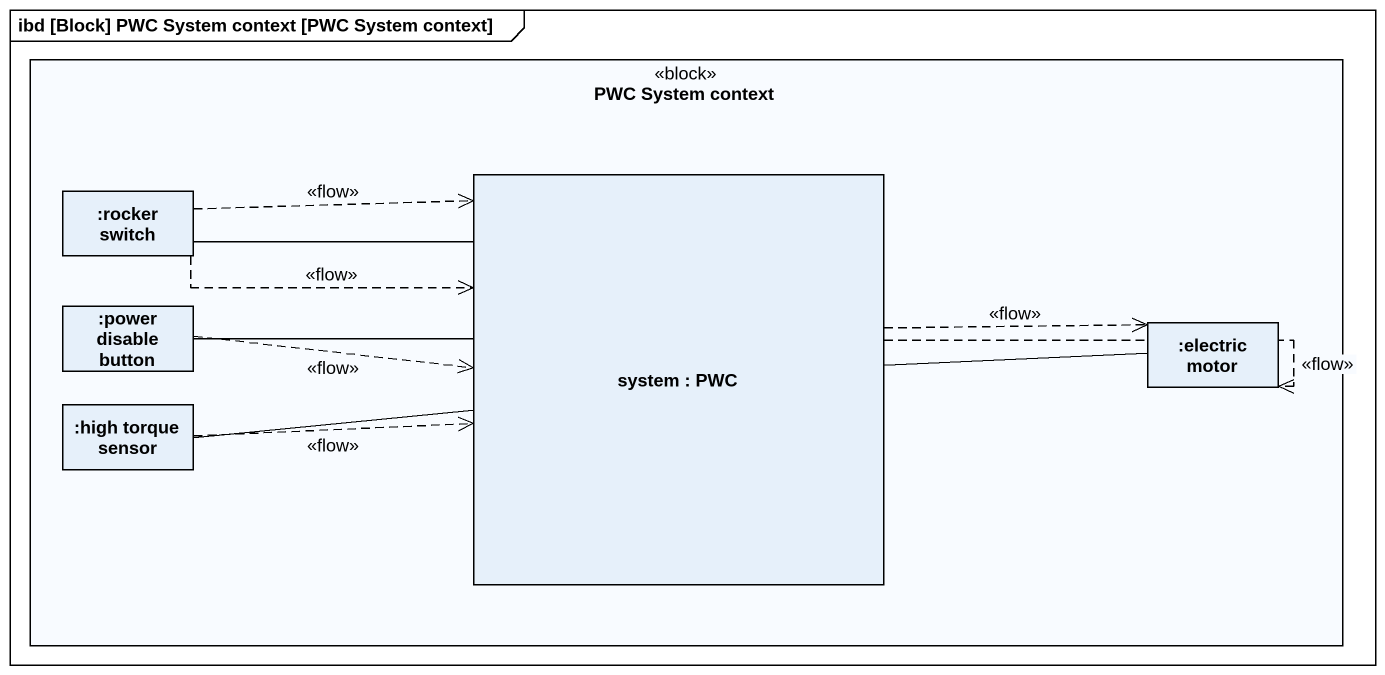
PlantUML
@startuml
mainframe ibd [Block] PWC System context [PWC System context]
rectangle "PWC System context" as PWC_System_context <<block>> {
  rectangle ":rocker switch" as rocker_switch
  rectangle "system : PWC" as system
  rectangle ":power disable button" as power_disable_button
  rectangle ":electric motor" as electric_motor
  rectangle ":high torque sensor" as high_torque_sensor
}
rocker_switch .right.> system : <<flow>>
rocker_switch .right.> system : <<flow>>
rocker_switch -right- system
system .right.> electric_motor : <<flow>>
system .right.> electric_motor : <<flow>>
system -right- electric_motor
power_disable_button .right.> system : <<flow>>
power_disable_button -right- system
high_torque_sensor .right.> system : <<flow>>
high_torque_sensor -right- system
@enduml
